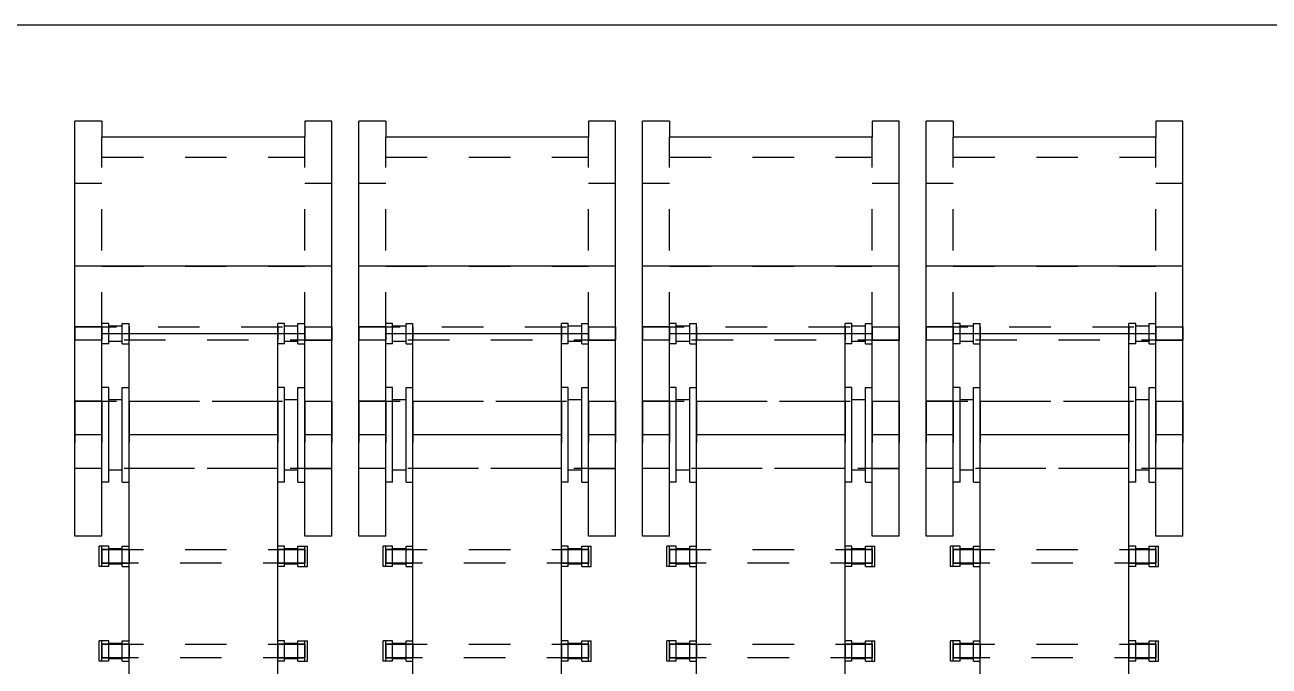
# Model space of a CAD drawing. Header units: inches. Extents: x 0 to 22, y 0 to 17.
# Drawn here: x 3.1 to 6.725, y 15.13 to 17 of the extents above; entities that cross this region are included whole.
import ezdxf

# ---------------------------------------------------------------- set-up
doc = ezdxf.new("R2010")
doc.units = ezdxf.units.IN
doc.header["$LTSCALE"] = 1.21
doc.header["$MEASUREMENT"] = 0
doc.linetypes.add('HIDDEN', pattern=[0.2, 0.1, -0.1])
doc.layers.get('0').update_dxf_attribs({"linetype": 'CONTINUOUS'})
doc.layers.add('02___PRT_ALL_AXES', color=7, linetype='CONTINUOUS')
doc.layers.add('DEFAULT_2', color=8, linetype='HIDDEN')

msp = doc.modelspace()

# ---------------------------------------------------------------- linework, layer by layer
at = {"color": 7, "linetype": 'Continuous'}
for p, q in [((0, 17), (22, 17)), ((3.2459, 15.5094), (3.2459, 16.719)), ((3.3246, 16.719), (3.2459, 16.719)), ((3.9939, 16.719), (3.9152, 16.719)), ((3.9939, 15.5094), (3.9939, 16.719)), ((4.0727, 15.5094), (4.0727, 16.719)), ((4.1514, 16.719), (4.0727, 16.719)), ((4.8207, 16.719), (4.742, 16.719)), ((4.8207, 15.5094), (4.8207, 16.719)), ((4.8994, 15.5094), (4.8994, 16.719)), ((4.9782, 16.719), (4.8994, 16.719)), ((5.6475, 16.719), (5.5687, 16.719)), ((5.6475, 15.5094), (5.6475, 16.719)), ((5.7262, 15.5094), (5.7262, 16.719)), ((5.805, 16.719), (5.7262, 16.719)), ((6.4743, 16.719), (6.3955, 16.719)), ((6.4743, 15.5094), (6.4743, 16.719)), ((3.9939, 16.2968), (3.2459, 16.2968)), ((4.8207, 16.2968), (4.0727, 16.2968)), ((5.6475, 16.2968), (4.8994, 16.2968)), ((6.4743, 16.2968), (5.7262, 16.2968)), ((3.3837, 16.0704), (3.3837, 16.0999)), ((3.8955, 16.0704), (3.8955, 16.0999)), ((4.2105, 16.0704), (4.2105, 16.0999)), ((4.7223, 16.0704), (4.7223, 16.0999)), ((5.0372, 16.0704), (5.0372, 16.0999)), ((5.5491, 16.0704), (5.5491, 16.0999)), ((5.864, 16.0704), (5.864, 16.0999)), ((6.3758, 16.0704), (6.3758, 16.0999)), ((3.3443, 16.0783), (3.3837, 16.0783)), ((3.3837, 16.0704), (3.4034, 16.0704)), ((3.8561, 16.0783), (3.8955, 16.0783)), ((3.8955, 16.0704), (3.9152, 16.0704)), ((4.1711, 16.0783), (4.2105, 16.0783)), ((4.2105, 16.0704), (4.2302, 16.0704)), ((4.6829, 16.0783), (4.7223, 16.0783)), ((4.7223, 16.0704), (4.742, 16.0704)), ((4.9979, 16.0783), (5.0372, 16.0783)), ((5.0372, 16.0704), (5.0569, 16.0704)), ((5.5097, 16.0783), (5.5491, 16.0783)), ((5.5491, 16.0704), (5.5687, 16.0704)), ((5.8246, 16.0783), (5.864, 16.0783)), ((5.864, 16.0704), (5.8837, 16.0704)), ((6.3365, 16.0783), (6.3758, 16.0783)), ((6.3758, 16.0704), (6.3955, 16.0704)), ((3.3837, 15.6669), (3.3837, 15.9425)), ((3.3837, 15.9425), (3.4034, 15.9425)), ((3.8955, 15.6669), (3.8955, 15.9425)), ((3.8955, 15.9425), (3.9152, 15.9425)), ((4.2105, 15.6669), (4.2105, 15.9425)), ((4.2105, 15.9425), (4.2302, 15.9425)), ((4.7223, 15.6669), (4.7223, 15.9425)), ((4.7223, 15.9425), (4.742, 15.9425)), ((5.0372, 15.6669), (5.0372, 15.9425)), ((5.0372, 15.9425), (5.0569, 15.9425)), ((5.5491, 15.6669), (5.5491, 15.9425)), ((5.5491, 15.9425), (5.5687, 15.9425)), ((5.864, 15.6669), (5.864, 15.9425)), ((5.864, 15.9425), (5.8837, 15.9425)), ((6.3758, 15.6669), (6.3758, 15.9425)), ((6.3758, 15.9425), (6.3955, 15.9425)), ((3.3837, 15.907), (3.3443, 15.907)), ((3.8955, 15.907), (3.8561, 15.907)), ((4.2105, 15.907), (4.1711, 15.907)), ((4.7223, 15.907), (4.6829, 15.907)), ((5.0372, 15.907), (4.9979, 15.907)), ((5.5491, 15.907), (5.5097, 15.907)), ((5.864, 15.907), (5.8246, 15.907)), ((6.3758, 15.907), (6.3365, 15.907)), ((3.3443, 15.7023), (3.3837, 15.7023)), ((3.8561, 15.7023), (3.8955, 15.7023)), ((4.1711, 15.7023), (4.2105, 15.7023)), ((4.6829, 15.7023), (4.7223, 15.7023)), ((4.9979, 15.7023), (5.0372, 15.7023)), ((5.5097, 15.7023), (5.5491, 15.7023)), ((5.8246, 15.7023), (5.864, 15.7023)), ((6.3365, 15.7023), (6.3758, 15.7023)), ((3.3837, 15.6669), (3.4034, 15.6669)), ((3.8955, 15.6669), (3.9152, 15.6669)), ((4.2105, 15.6669), (4.2302, 15.6669)), ((4.7223, 15.6669), (4.742, 15.6669)), ((5.0372, 15.6669), (5.0569, 15.6669)), ((5.5491, 15.6669), (5.5687, 15.6669)), ((5.864, 15.6669), (5.8837, 15.6669)), ((6.3758, 15.6669), (6.3955, 15.6669)), ((3.3246, 15.5094), (3.2459, 15.5094)), ((3.9939, 15.5094), (3.9152, 15.5094)), ((4.1514, 15.5094), (4.0727, 15.5094)), ((4.8207, 15.5094), (4.742, 15.5094)), ((4.9782, 15.5094), (4.8994, 15.5094)), ((5.6475, 15.5094), (5.5687, 15.5094)), ((5.805, 15.5094), (5.7262, 15.5094)), ((6.4743, 15.5094), (6.3955, 15.5094)), ((3.3837, 15.472), (3.3443, 15.472)), ((3.3837, 15.4208), (3.3837, 15.4799)), ((3.3837, 15.4799), (3.4034, 15.4799)), ((3.8955, 15.472), (3.8561, 15.472)), ((3.8955, 15.4208), (3.8955, 15.4799)), ((3.8955, 15.4799), (3.9152, 15.4799)), ((4.2105, 15.472), (4.1711, 15.472)), ((4.2105, 15.4208), (4.2105, 15.4799)), ((4.2105, 15.4799), (4.2302, 15.4799)), ((4.7223, 15.472), (4.6829, 15.472)), ((4.7223, 15.4208), (4.7223, 15.4799)), ((4.7223, 15.4799), (4.742, 15.4799)), ((5.0372, 15.472), (4.9979, 15.472)), ((5.0372, 15.4208), (5.0372, 15.4799)), ((5.0372, 15.4799), (5.0569, 15.4799)), ((5.5491, 15.472), (5.5097, 15.472)), ((5.5491, 15.4208), (5.5491, 15.4799)), ((5.5491, 15.4799), (5.5687, 15.4799)), ((5.864, 15.472), (5.8246, 15.472)), ((5.864, 15.4208), (5.864, 15.4799)), ((5.864, 15.4799), (5.8837, 15.4799)), ((6.3758, 15.472), (6.3365, 15.472)), ((6.3758, 15.4208), (6.3758, 15.4799)), ((6.3758, 15.4799), (6.3955, 15.4799)), ((3.3443, 15.4287), (3.3837, 15.4287)), ((3.3837, 15.4208), (3.4034, 15.4208)), ((3.8561, 15.4287), (3.8955, 15.4287)), ((3.8955, 15.4208), (3.9152, 15.4208)), ((4.1711, 15.4287), (4.2105, 15.4287)), ((4.2105, 15.4208), (4.2302, 15.4208)), ((4.6829, 15.4287), (4.7223, 15.4287)), ((4.7223, 15.4208), (4.742, 15.4208)), ((4.9979, 15.4287), (5.0372, 15.4287)), ((5.0372, 15.4208), (5.0569, 15.4208)), ((5.5097, 15.4287), (5.5491, 15.4287)), ((5.5491, 15.4208), (5.5687, 15.4208)), ((5.8246, 15.4287), (5.864, 15.4287)), ((5.864, 15.4208), (5.8837, 15.4208)), ((6.3365, 15.4287), (6.3758, 15.4287)), ((6.3758, 15.4208), (6.3955, 15.4208)), ((3.3837, 15.1964), (3.3443, 15.1964)), ((3.3837, 15.1452), (3.3837, 15.2043)), ((3.3837, 15.2043), (3.4034, 15.2043)), ((3.8955, 15.1964), (3.8561, 15.1964)), ((3.8955, 15.1452), (3.8955, 15.2043)), ((3.8955, 15.2043), (3.9152, 15.2043)), ((4.2105, 15.1964), (4.1711, 15.1964)), ((4.2105, 15.1452), (4.2105, 15.2043)), ((4.2105, 15.2043), (4.2302, 15.2043)), ((4.7223, 15.1964), (4.6829, 15.1964)), ((4.7223, 15.1452), (4.7223, 15.2043)), ((4.7223, 15.2043), (4.742, 15.2043)), ((5.0372, 15.1964), (4.9979, 15.1964)), ((5.0372, 15.1452), (5.0372, 15.2043)), ((5.0372, 15.2043), (5.0569, 15.2043)), ((5.5491, 15.1964), (5.5097, 15.1964)), ((5.5491, 15.1452), (5.5491, 15.2043)), ((5.5491, 15.2043), (5.5687, 15.2043)), ((5.864, 15.1964), (5.8246, 15.1964)), ((5.864, 15.1452), (5.864, 15.2043)), ((5.864, 15.2043), (5.8837, 15.2043)), ((6.3758, 15.1964), (6.3365, 15.1964)), ((6.3758, 15.1452), (6.3758, 15.2043)), ((6.3758, 15.2043), (6.3955, 15.2043)), ((3.3443, 15.1531), (3.3837, 15.1531)), ((3.3837, 15.1452), (3.4034, 15.1452)), ((3.8561, 15.1531), (3.8955, 15.1531)), ((3.8955, 15.1452), (3.9152, 15.1452)), ((4.1711, 15.1531), (4.2105, 15.1531)), ((4.2105, 15.1452), (4.2302, 15.1452)), ((4.6829, 15.1531), (4.7223, 15.1531)), ((4.7223, 15.1452), (4.742, 15.1452)), ((4.9979, 15.1531), (5.0372, 15.1531)), ((5.0372, 15.1452), (5.0569, 15.1452)), ((5.5097, 15.1531), (5.5491, 15.1531)), ((5.5491, 15.1452), (5.5687, 15.1452)), ((5.8246, 15.1531), (5.864, 15.1531)), ((5.864, 15.1452), (5.8837, 15.1452)), ((6.3365, 15.1531), (6.3758, 15.1531)), ((6.3758, 15.1452), (6.3955, 15.1452))]:
    msp.add_line(p, q, dxfattribs=at)
at = {"layer": '02___PRT_ALL_AXES', "color": 7, "linetype": 'Continuous'}
for p, q in [((3.3246, 16.719), (3.3246, 16.6724)), ((3.9152, 16.719), (3.9152, 16.6724)), ((4.1514, 16.719), (4.1514, 16.6724)), ((4.742, 16.719), (4.742, 16.6724)), ((4.9782, 16.719), (4.9782, 16.6724)), ((5.5687, 16.719), (5.5687, 16.6724)), ((5.805, 16.719), (5.805, 16.6724)), ((6.3955, 16.719), (6.3955, 16.6724)), ((3.9152, 16.6724), (3.3246, 16.6724)), ((4.742, 16.6724), (4.1514, 16.6724)), ((5.5687, 16.6724), (4.9782, 16.6724)), ((6.3955, 16.6724), (5.805, 16.6724)), ((3.3246, 15.5094), (3.3246, 16.0999)), ((3.3246, 16.0999), (3.9152, 16.0999)), ((3.3443, 16.0704), (3.3443, 16.0999)), ((3.4034, 14.5251), (3.4034, 16.0999)), ((3.8365, 14.5251), (3.8365, 16.0999)), ((3.8561, 16.0704), (3.8561, 16.0999)), ((3.9152, 15.5094), (3.9152, 16.0999)), ((4.1514, 15.5094), (4.1514, 16.0999)), ((4.1514, 16.0999), (4.742, 16.0999)), ((4.1711, 16.0704), (4.1711, 16.0999)), ((4.2302, 14.5251), (4.2302, 16.0999)), ((4.6632, 14.5251), (4.6632, 16.0999)), ((4.6829, 16.0704), (4.6829, 16.0999)), ((4.742, 15.5094), (4.742, 16.0999)), ((4.9782, 15.5094), (4.9782, 16.0999)), ((4.9782, 16.0999), (5.5687, 16.0999)), ((4.9979, 16.0704), (4.9979, 16.0999)), ((5.0569, 14.5251), (5.0569, 16.0999)), ((5.49, 14.5251), (5.49, 16.0999)), ((5.5097, 16.0704), (5.5097, 16.0999)), ((5.5687, 15.5094), (5.5687, 16.0999)), ((5.805, 15.5094), (5.805, 16.0999)), ((5.805, 16.0999), (6.3955, 16.0999)), ((5.8246, 16.0704), (5.8246, 16.0999)), ((5.8837, 14.5251), (5.8837, 16.0999)), ((6.3168, 14.5251), (6.3168, 16.0999)), ((6.3365, 16.0704), (6.3365, 16.0999)), ((6.3955, 15.5094), (6.3955, 16.0999)), ((3.3443, 16.0704), (3.3246, 16.0704)), ((3.8561, 16.0704), (3.8365, 16.0704)), ((4.1711, 16.0704), (4.1514, 16.0704)), ((4.6829, 16.0704), (4.6632, 16.0704)), ((4.9979, 16.0704), (4.9782, 16.0704)), ((5.5097, 16.0704), (5.49, 16.0704)), ((5.8246, 16.0704), (5.805, 16.0704)), ((6.3365, 16.0704), (6.3168, 16.0704)), ((3.3443, 15.9425), (3.3246, 15.9425)), ((3.3443, 15.6669), (3.3443, 15.9425)), ((3.8561, 15.9425), (3.8365, 15.9425)), ((3.8561, 15.6669), (3.8561, 15.9425)), ((4.1711, 15.9425), (4.1514, 15.9425)), ((4.1711, 15.6669), (4.1711, 15.9425)), ((4.6829, 15.9425), (4.6632, 15.9425)), ((4.6829, 15.6669), (4.6829, 15.9425)), ((4.9979, 15.9425), (4.9782, 15.9425)), ((4.9979, 15.6669), (4.9979, 15.9425)), ((5.5097, 15.9425), (5.49, 15.9425)), ((5.5097, 15.6669), (5.5097, 15.9425)), ((5.8246, 15.9425), (5.805, 15.9425)), ((5.8246, 15.6669), (5.8246, 15.9425)), ((6.3365, 15.9425), (6.3168, 15.9425)), ((6.3365, 15.6669), (6.3365, 15.9425)), ((3.3246, 15.8047), (3.2459, 15.8047)), ((3.8365, 15.8047), (3.4034, 15.8047)), ((3.9939, 15.8047), (3.9152, 15.8047)), ((4.1514, 15.8047), (4.0727, 15.8047)), ((4.6632, 15.8047), (4.2302, 15.8047)), ((4.8207, 15.8047), (4.742, 15.8047)), ((4.9782, 15.8047), (4.8994, 15.8047)), ((5.49, 15.8047), (5.0569, 15.8047)), ((5.6475, 15.8047), (5.5687, 15.8047)), ((5.805, 15.8047), (5.7262, 15.8047)), ((6.3168, 15.8047), (5.8837, 15.8047)), ((6.4743, 15.8047), (6.3955, 15.8047)), ((3.3443, 15.6669), (3.3246, 15.6669)), ((3.8561, 15.6669), (3.8365, 15.6669)), ((4.1711, 15.6669), (4.1514, 15.6669)), ((4.6829, 15.6669), (4.6632, 15.6669)), ((4.9979, 15.6669), (4.9782, 15.6669)), ((5.5097, 15.6669), (5.49, 15.6669)), ((5.8246, 15.6669), (5.805, 15.6669)), ((6.3365, 15.6669), (6.3168, 15.6669)), ((3.3168, 15.4208), (3.3168, 15.4799)), ((3.3443, 15.4799), (3.3168, 15.4799)), ((3.3246, 15.4208), (3.3246, 15.4799)), ((3.3443, 15.4208), (3.3443, 15.4799)), ((3.8561, 15.4799), (3.8365, 15.4799)), ((3.8561, 15.4208), (3.8561, 15.4799)), ((3.9152, 15.4208), (3.9152, 15.4799)), ((3.9152, 15.4799), (3.9231, 15.4799)), ((3.9231, 15.4208), (3.9231, 15.4799)), ((4.1435, 15.4208), (4.1435, 15.4799)), ((4.1711, 15.4799), (4.1435, 15.4799)), ((4.1514, 15.4208), (4.1514, 15.4799)), ((4.1711, 15.4208), (4.1711, 15.4799)), ((4.6829, 15.4799), (4.6632, 15.4799)), ((4.6829, 15.4208), (4.6829, 15.4799)), ((4.742, 15.4208), (4.742, 15.4799)), ((4.742, 15.4799), (4.7498, 15.4799)), ((4.7498, 15.4208), (4.7498, 15.4799)), ((4.9703, 15.4208), (4.9703, 15.4799)), ((4.9979, 15.4799), (4.9703, 15.4799)), ((4.9782, 15.4208), (4.9782, 15.4799)), ((4.9979, 15.4208), (4.9979, 15.4799)), ((5.5097, 15.4799), (5.49, 15.4799)), ((5.5097, 15.4208), (5.5097, 15.4799)), ((5.5687, 15.4208), (5.5687, 15.4799)), ((5.5687, 15.4799), (5.5766, 15.4799)), ((5.5766, 15.4208), (5.5766, 15.4799)), ((5.7971, 15.4208), (5.7971, 15.4799)), ((5.8246, 15.4799), (5.7971, 15.4799)), ((5.805, 15.4208), (5.805, 15.4799)), ((5.8246, 15.4208), (5.8246, 15.4799)), ((6.3365, 15.4799), (6.3168, 15.4799)), ((6.3365, 15.4208), (6.3365, 15.4799)), ((6.3955, 15.4208), (6.3955, 15.4799)), ((6.3955, 15.4799), (6.4034, 15.4799)), ((6.4034, 15.4208), (6.4034, 15.4799)), ((3.3443, 15.4208), (3.3168, 15.4208)), ((3.8561, 15.4208), (3.8365, 15.4208)), ((3.9152, 15.4208), (3.9231, 15.4208)), ((4.1711, 15.4208), (4.1435, 15.4208)), ((4.6829, 15.4208), (4.6632, 15.4208)), ((4.742, 15.4208), (4.7498, 15.4208)), ((4.9979, 15.4208), (4.9703, 15.4208)), ((5.5097, 15.4208), (5.49, 15.4208)), ((5.5687, 15.4208), (5.5766, 15.4208)), ((5.8246, 15.4208), (5.7971, 15.4208)), ((6.3365, 15.4208), (6.3168, 15.4208)), ((6.3955, 15.4208), (6.4034, 15.4208)), ((3.3168, 15.1452), (3.3168, 15.2043)), ((3.3443, 15.2043), (3.3168, 15.2043)), ((3.3246, 15.1452), (3.3246, 15.2043)), ((3.3443, 15.1452), (3.3443, 15.2043)), ((3.8561, 15.2043), (3.8365, 15.2043)), ((3.8561, 15.1452), (3.8561, 15.2043)), ((3.9152, 15.1452), (3.9152, 15.2043)), ((3.9152, 15.2043), (3.9231, 15.2043)), ((3.9231, 15.1452), (3.9231, 15.2043)), ((4.1435, 15.1452), (4.1435, 15.2043)), ((4.1711, 15.2043), (4.1435, 15.2043)), ((4.1514, 15.1452), (4.1514, 15.2043)), ((4.1711, 15.1452), (4.1711, 15.2043)), ((4.6829, 15.2043), (4.6632, 15.2043)), ((4.6829, 15.1452), (4.6829, 15.2043)), ((4.742, 15.1452), (4.742, 15.2043)), ((4.742, 15.2043), (4.7498, 15.2043)), ((4.7498, 15.1452), (4.7498, 15.2043)), ((4.9703, 15.1452), (4.9703, 15.2043)), ((4.9979, 15.2043), (4.9703, 15.2043)), ((4.9782, 15.1452), (4.9782, 15.2043)), ((4.9979, 15.1452), (4.9979, 15.2043)), ((5.5097, 15.2043), (5.49, 15.2043)), ((5.5097, 15.1452), (5.5097, 15.2043)), ((5.5687, 15.1452), (5.5687, 15.2043)), ((5.5687, 15.2043), (5.5766, 15.2043)), ((5.5766, 15.1452), (5.5766, 15.2043)), ((5.7971, 15.1452), (5.7971, 15.2043)), ((5.8246, 15.2043), (5.7971, 15.2043)), ((5.805, 15.1452), (5.805, 15.2043)), ((5.8246, 15.1452), (5.8246, 15.2043)), ((6.3365, 15.2043), (6.3168, 15.2043)), ((6.3365, 15.1452), (6.3365, 15.2043)), ((6.3955, 15.1452), (6.3955, 15.2043)), ((6.3955, 15.2043), (6.4034, 15.2043)), ((6.4034, 15.1452), (6.4034, 15.2043)), ((3.3443, 15.1452), (3.3168, 15.1452)), ((3.8561, 15.1452), (3.8365, 15.1452)), ((3.9152, 15.1452), (3.9231, 15.1452)), ((4.1711, 15.1452), (4.1435, 15.1452)), ((4.6829, 15.1452), (4.6632, 15.1452)), ((4.742, 15.1452), (4.7498, 15.1452)), ((4.9979, 15.1452), (4.9703, 15.1452)), ((5.5097, 15.1452), (5.49, 15.1452)), ((5.5687, 15.1452), (5.5766, 15.1452)), ((5.8246, 15.1452), (5.7971, 15.1452)), ((6.3365, 15.1452), (6.3168, 15.1452)), ((6.3955, 15.1452), (6.4034, 15.1452))]:
    msp.add_line(p, q, dxfattribs=at)
at = {"layer": '02___PRT_ALL_AXES', "color": 8, "linetype": 'HIDDEN'}
for p, q in [((3.3246, 16.0999), (3.3246, 16.6724)), ((3.9152, 16.0999), (3.9152, 16.6724)), ((4.1514, 16.0999), (4.1514, 16.6724)), ((4.742, 16.0999), (4.742, 16.6724)), ((4.9782, 16.0999), (4.9782, 16.6724)), ((5.5687, 16.0999), (5.5687, 16.6724)), ((5.805, 16.0999), (5.805, 16.6724)), ((6.3955, 16.0999), (6.3955, 16.6724)), ((3.3246, 16.6144), (3.9152, 16.6144)), ((4.1514, 16.6144), (4.742, 16.6144)), ((4.9782, 16.6144), (5.5687, 16.6144)), ((5.805, 16.6144), (6.3955, 16.6144)), ((3.3246, 16.5373), (3.2459, 16.5373)), ((3.9939, 16.5373), (3.9152, 16.5373)), ((4.1514, 16.5373), (4.0727, 16.5373)), ((4.8207, 16.5373), (4.742, 16.5373)), ((4.9782, 16.5373), (4.8994, 16.5373)), ((5.6475, 16.5373), (5.5687, 16.5373)), ((5.805, 16.5373), (5.7262, 16.5373)), ((6.4743, 16.5373), (6.3955, 16.5373)), ((3.3246, 16.2968), (3.9152, 16.2968)), ((4.1514, 16.2968), (4.742, 16.2968)), ((4.9782, 16.2968), (5.5687, 16.2968)), ((5.805, 16.2968), (6.3955, 16.2968)), ((3.2459, 16.1196), (3.2459, 16.0803)), ((3.3246, 16.1196), (3.2459, 16.1196)), ((3.3443, 16.1295), (3.3246, 16.1295)), ((3.3443, 16.0999), (3.3443, 16.1295)), ((3.4034, 16.0999), (3.4034, 16.1295)), ((3.8365, 16.0999), (3.8365, 16.1295)), ((3.8561, 16.1295), (3.8365, 16.1295)), ((3.8561, 16.0999), (3.8561, 16.1295)), ((3.9152, 16.1196), (3.9939, 16.1196)), ((3.9939, 16.1196), (3.9939, 16.0803)), ((4.0727, 16.1196), (4.0727, 16.0803)), ((4.1514, 16.1196), (4.0727, 16.1196)), ((4.1711, 16.1295), (4.1514, 16.1295)), ((4.1711, 16.0999), (4.1711, 16.1295)), ((4.2302, 16.0999), (4.2302, 16.1295)), ((4.6632, 16.0999), (4.6632, 16.1295)), ((4.6829, 16.1295), (4.6632, 16.1295)), ((4.6829, 16.0999), (4.6829, 16.1295)), ((4.742, 16.1196), (4.8207, 16.1196)), ((4.8207, 16.1196), (4.8207, 16.0803)), ((4.8994, 16.1196), (4.8994, 16.0803)), ((4.9782, 16.1196), (4.8994, 16.1196)), ((4.9979, 16.1295), (4.9782, 16.1295)), ((4.9979, 16.0999), (4.9979, 16.1295)), ((5.0569, 16.0999), (5.0569, 16.1295)), ((5.49, 16.0999), (5.49, 16.1295)), ((5.5097, 16.1295), (5.49, 16.1295)), ((5.5097, 16.0999), (5.5097, 16.1295)), ((5.5687, 16.1196), (5.6475, 16.1196)), ((5.6475, 16.1196), (5.6475, 16.0803)), ((5.7262, 16.1196), (5.7262, 16.0803)), ((5.805, 16.1196), (5.7262, 16.1196)), ((5.8246, 16.1295), (5.805, 16.1295)), ((5.8246, 16.0999), (5.8246, 16.1295)), ((5.8837, 16.0999), (5.8837, 16.1295)), ((6.3168, 16.0999), (6.3168, 16.1295)), ((6.3365, 16.1295), (6.3168, 16.1295)), ((6.3365, 16.0999), (6.3365, 16.1295)), ((6.3955, 16.1196), (6.4743, 16.1196)), ((6.4743, 16.1196), (6.4743, 16.0803)), ((3.3246, 16.0803), (3.2459, 16.0803)), ((3.9152, 16.0803), (3.9939, 16.0803)), ((4.1514, 16.0803), (4.0727, 16.0803)), ((4.742, 16.0803), (4.8207, 16.0803)), ((4.9782, 16.0803), (4.8994, 16.0803)), ((5.5687, 16.0803), (5.6475, 16.0803)), ((5.805, 16.0803), (5.7262, 16.0803)), ((6.3955, 16.0803), (6.4743, 16.0803)), ((3.2459, 15.9031), (3.2459, 15.7062)), ((3.3246, 15.9031), (3.2459, 15.9031)), ((3.4034, 15.9031), (3.8365, 15.9031)), ((3.9152, 15.9031), (3.9939, 15.9031)), ((3.9939, 15.9031), (3.9939, 15.7062)), ((4.0727, 15.9031), (4.0727, 15.7062)), ((4.1514, 15.9031), (4.0727, 15.9031)), ((4.2302, 15.9031), (4.6632, 15.9031)), ((4.742, 15.9031), (4.8207, 15.9031)), ((4.8207, 15.9031), (4.8207, 15.7062)), ((4.8994, 15.9031), (4.8994, 15.7062)), ((4.9782, 15.9031), (4.8994, 15.9031)), ((5.0569, 15.9031), (5.49, 15.9031)), ((5.5687, 15.9031), (5.6475, 15.9031)), ((5.6475, 15.9031), (5.6475, 15.7062)), ((5.7262, 15.9031), (5.7262, 15.7062)), ((5.805, 15.9031), (5.7262, 15.9031)), ((5.8837, 15.9031), (6.3168, 15.9031)), ((6.3955, 15.9031), (6.4743, 15.9031)), ((6.4743, 15.9031), (6.4743, 15.7062)), ((3.3246, 15.7062), (3.2459, 15.7062)), ((3.8365, 15.7062), (3.4034, 15.7062)), ((3.9152, 15.7062), (3.9939, 15.7062)), ((4.1514, 15.7062), (4.0727, 15.7062)), ((4.6632, 15.7062), (4.2302, 15.7062)), ((4.742, 15.7062), (4.8207, 15.7062)), ((4.9782, 15.7062), (4.8994, 15.7062)), ((5.49, 15.7062), (5.0569, 15.7062)), ((5.5687, 15.7062), (5.6475, 15.7062)), ((5.805, 15.7062), (5.7262, 15.7062)), ((6.3168, 15.7062), (5.8837, 15.7062)), ((6.3955, 15.7062), (6.4743, 15.7062)), ((3.3246, 15.47), (3.9152, 15.47)), ((4.1514, 15.47), (4.742, 15.47)), ((4.9782, 15.47), (5.5687, 15.47)), ((5.805, 15.47), (6.3955, 15.47)), ((3.9152, 15.4307), (3.3246, 15.4307)), ((4.742, 15.4307), (4.1514, 15.4307)), ((5.5687, 15.4307), (4.9782, 15.4307)), ((6.3955, 15.4307), (5.805, 15.4307)), ((3.3246, 15.1944), (3.9152, 15.1944)), ((4.1514, 15.1944), (4.742, 15.1944)), ((4.9782, 15.1944), (5.5687, 15.1944)), ((5.805, 15.1944), (6.3955, 15.1944)), ((3.9152, 15.1551), (3.3246, 15.1551)), ((4.742, 15.1551), (4.1514, 15.1551)), ((5.5687, 15.1551), (4.9782, 15.1551)), ((6.3955, 15.1551), (5.805, 15.1551))]:
    msp.add_line(p, q, dxfattribs=at)
at = {"layer": 'DEFAULT_2', "color": 8, "linetype": 'HIDDEN'}
for p, q in [((3.2459, 16.1196), (3.9939, 16.1196)), ((3.3246, 16.1196), (3.3246, 16.0803)), ((3.3837, 16.1216), (3.3443, 16.1216)), ((3.3837, 16.0999), (3.3837, 16.1295)), ((3.3837, 16.1295), (3.4034, 16.1295)), ((3.4034, 16.1196), (3.4034, 16.0803)), ((3.8365, 16.1196), (3.8365, 16.0803)), ((3.8955, 16.1216), (3.8561, 16.1216)), ((3.8955, 16.0999), (3.8955, 16.1295)), ((3.8955, 16.1295), (3.9152, 16.1295)), ((3.9152, 16.1196), (3.9152, 16.0803)), ((4.0727, 16.1196), (4.8207, 16.1196)), ((4.1514, 16.1196), (4.1514, 16.0803)), ((4.2105, 16.1216), (4.1711, 16.1216)), ((4.2105, 16.0999), (4.2105, 16.1295)), ((4.2105, 16.1295), (4.2302, 16.1295)), ((4.2302, 16.1196), (4.2302, 16.0803)), ((4.6632, 16.1196), (4.6632, 16.0803)), ((4.7223, 16.1216), (4.6829, 16.1216)), ((4.7223, 16.0999), (4.7223, 16.1295)), ((4.7223, 16.1295), (4.742, 16.1295)), ((4.742, 16.1196), (4.742, 16.0803)), ((4.8994, 16.1196), (5.6475, 16.1196)), ((4.9782, 16.1196), (4.9782, 16.0803)), ((5.0372, 16.1216), (4.9979, 16.1216)), ((5.0372, 16.0999), (5.0372, 16.1295)), ((5.0372, 16.1295), (5.0569, 16.1295)), ((5.0569, 16.1196), (5.0569, 16.0803)), ((5.49, 16.1196), (5.49, 16.0803)), ((5.5491, 16.1216), (5.5097, 16.1216)), ((5.5491, 16.0999), (5.5491, 16.1295)), ((5.5491, 16.1295), (5.5687, 16.1295)), ((5.5687, 16.1196), (5.5687, 16.0803)), ((5.7262, 16.1196), (6.4743, 16.1196)), ((5.805, 16.1196), (5.805, 16.0803)), ((5.864, 16.1216), (5.8246, 16.1216)), ((5.864, 16.0999), (5.864, 16.1295)), ((5.864, 16.1295), (5.8837, 16.1295)), ((5.8837, 16.1196), (5.8837, 16.0803)), ((6.3168, 16.1196), (6.3168, 16.0803)), ((6.3758, 16.1216), (6.3365, 16.1216)), ((6.3758, 16.0999), (6.3758, 16.1295)), ((6.3758, 16.1295), (6.3955, 16.1295)), ((6.3955, 16.1196), (6.3955, 16.0803)), ((3.9939, 16.0803), (3.2459, 16.0803)), ((4.8207, 16.0803), (4.0727, 16.0803)), ((5.6475, 16.0803), (4.8994, 16.0803)), ((6.4743, 16.0803), (5.7262, 16.0803)), ((3.2459, 15.9031), (3.9939, 15.9031)), ((3.3246, 15.9031), (3.3246, 15.7062)), ((3.4034, 15.9031), (3.4034, 15.7062)), ((3.8365, 15.9031), (3.8365, 15.7062)), ((3.9152, 15.9031), (3.9152, 15.7062)), ((4.0727, 15.9031), (4.8207, 15.9031)), ((4.1514, 15.9031), (4.1514, 15.7062)), ((4.2302, 15.9031), (4.2302, 15.7062)), ((4.6632, 15.9031), (4.6632, 15.7062)), ((4.742, 15.9031), (4.742, 15.7062)), ((4.8994, 15.9031), (5.6475, 15.9031)), ((4.9782, 15.9031), (4.9782, 15.7062)), ((5.0569, 15.9031), (5.0569, 15.7062)), ((5.49, 15.9031), (5.49, 15.7062)), ((5.5687, 15.9031), (5.5687, 15.7062)), ((5.7262, 15.9031), (6.4743, 15.9031)), ((5.805, 15.9031), (5.805, 15.7062)), ((5.8837, 15.9031), (5.8837, 15.7062)), ((6.3168, 15.9031), (6.3168, 15.7062)), ((6.3955, 15.9031), (6.3955, 15.7062)), ((3.9939, 15.7062), (3.2459, 15.7062)), ((4.8207, 15.7062), (4.0727, 15.7062)), ((5.6475, 15.7062), (4.8994, 15.7062)), ((6.4743, 15.7062), (5.7262, 15.7062)), ((3.3246, 15.47), (3.3246, 15.4307)), ((3.4034, 15.47), (3.3246, 15.47)), ((3.4034, 15.47), (3.4034, 15.4307)), ((3.8365, 15.47), (3.8365, 15.4307)), ((3.9152, 15.47), (3.8365, 15.47)), ((3.9152, 15.47), (3.9152, 15.4307)), ((4.1514, 15.47), (4.1514, 15.4307)), ((4.2302, 15.47), (4.1514, 15.47)), ((4.2302, 15.47), (4.2302, 15.4307)), ((4.6632, 15.47), (4.6632, 15.4307)), ((4.742, 15.47), (4.6632, 15.47)), ((4.742, 15.47), (4.742, 15.4307)), ((4.9782, 15.47), (4.9782, 15.4307)), ((5.0569, 15.47), (4.9782, 15.47)), ((5.0569, 15.47), (5.0569, 15.4307)), ((5.49, 15.47), (5.49, 15.4307)), ((5.5687, 15.47), (5.49, 15.47)), ((5.5687, 15.47), (5.5687, 15.4307)), ((5.805, 15.47), (5.805, 15.4307)), ((5.8837, 15.47), (5.805, 15.47)), ((5.8837, 15.47), (5.8837, 15.4307)), ((6.3168, 15.47), (6.3168, 15.4307)), ((6.3955, 15.47), (6.3168, 15.47)), ((6.3955, 15.47), (6.3955, 15.4307)), ((3.3246, 15.4307), (3.4034, 15.4307)), ((3.8365, 15.4307), (3.9152, 15.4307)), ((4.1514, 15.4307), (4.2302, 15.4307)), ((4.6632, 15.4307), (4.742, 15.4307)), ((4.9782, 15.4307), (5.0569, 15.4307)), ((5.49, 15.4307), (5.5687, 15.4307)), ((5.805, 15.4307), (5.8837, 15.4307)), ((6.3168, 15.4307), (6.3955, 15.4307)), ((3.3246, 15.1944), (3.3246, 15.1551)), ((3.4034, 15.1944), (3.3246, 15.1944)), ((3.4034, 15.1944), (3.4034, 15.1551)), ((3.8365, 15.1944), (3.8365, 15.1551)), ((3.9152, 15.1944), (3.8365, 15.1944)), ((3.9152, 15.1944), (3.9152, 15.1551)), ((4.1514, 15.1944), (4.1514, 15.1551)), ((4.2302, 15.1944), (4.1514, 15.1944)), ((4.2302, 15.1944), (4.2302, 15.1551)), ((4.6632, 15.1944), (4.6632, 15.1551)), ((4.742, 15.1944), (4.6632, 15.1944)), ((4.742, 15.1944), (4.742, 15.1551)), ((4.9782, 15.1944), (4.9782, 15.1551)), ((5.0569, 15.1944), (4.9782, 15.1944)), ((5.0569, 15.1944), (5.0569, 15.1551)), ((5.49, 15.1944), (5.49, 15.1551)), ((5.5687, 15.1944), (5.49, 15.1944)), ((5.5687, 15.1944), (5.5687, 15.1551)), ((5.805, 15.1944), (5.805, 15.1551)), ((5.8837, 15.1944), (5.805, 15.1944)), ((5.8837, 15.1944), (5.8837, 15.1551)), ((6.3168, 15.1944), (6.3168, 15.1551)), ((6.3955, 15.1944), (6.3168, 15.1944)), ((6.3955, 15.1944), (6.3955, 15.1551)), ((3.3246, 15.1551), (3.4034, 15.1551)), ((3.8365, 15.1551), (3.9152, 15.1551)), ((4.1514, 15.1551), (4.2302, 15.1551)), ((4.6632, 15.1551), (4.742, 15.1551)), ((4.9782, 15.1551), (5.0569, 15.1551)), ((5.49, 15.1551), (5.5687, 15.1551)), ((5.805, 15.1551), (5.8837, 15.1551)), ((6.3168, 15.1551), (6.3955, 15.1551))]:
    msp.add_line(p, q, dxfattribs=at)

doc.saveas('drawing.dxf')
